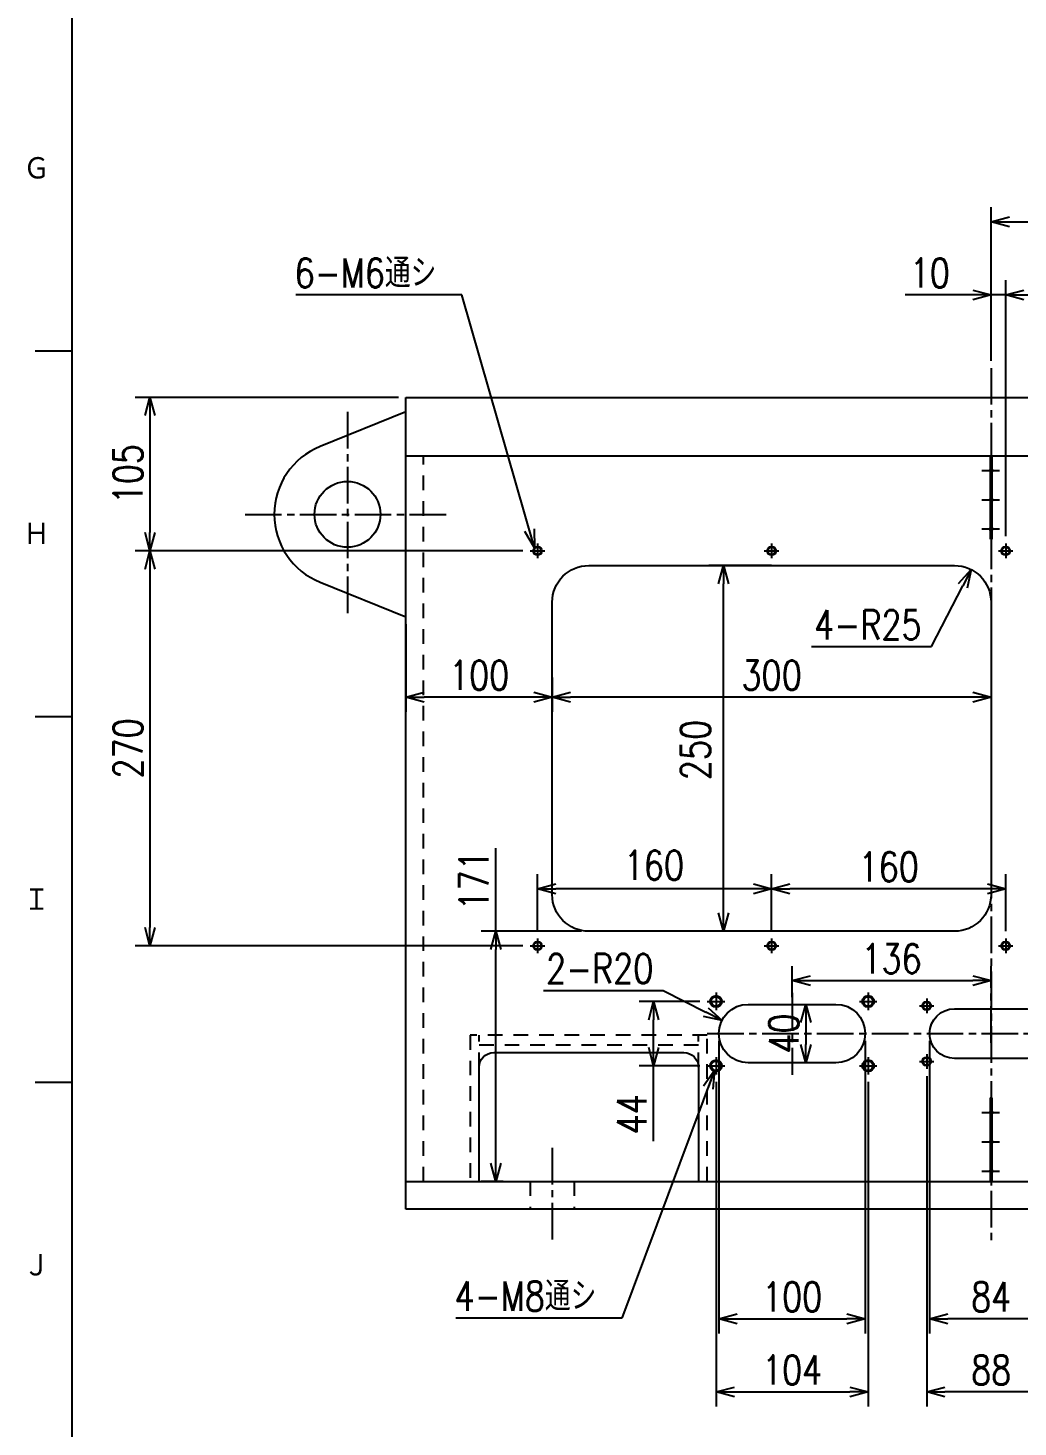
# Model space of a CAD drawing. Extents: x 0 to 4205, y 0 to 5940.
# Drawn here: x 95 to 772, y 499 to 1456 of the extents above; entities that cross this region are included whole.
import ezdxf
from ezdxf.enums import TextEntityAlignment as Align

# ---------------------------------------------------------------- set-up
doc = ezdxf.new("R2010")
doc.units = 0
doc.header["$LTSCALE"] = 5
doc.linetypes.add('GEN3A', pattern=[3.5, 2, -1.5])
doc.linetypes.add('GEN7A', pattern=[7.5, 5, -0.75, 1, -0.75])
doc.layers.get('0').update_dxf_attribs({"linetype": 'CONTINUOUS'})
doc.layers.get('DEFPOINTS').update_dxf_attribs({"linetype": 'CONTINUOUS'})
for name, color, linetype in [('2', 5, 'CONTINUOUS'), ('3A', 6, 'GEN3A'), ('4', 3, 'CONTINUOUS'), ('5', 3, 'CONTINUOUS'), ('7A', 4, 'GEN7A'), ('RAHM2', 1, 'CONTINUOUS')]:
    doc.layers.add(name, color=color, linetype=linetype)
doc.styles.add('DIMENSION', font='monotxt.shx', dxfattribs={"bigfont": 'bigfont.shx'})
doc.styles.get("Standard").update_dxf_attribs({"font": 'romans.shx', "width": 0.8, "bigfont": 'extfont.shx'})
doc.dimstyles.new('GEN-ISO', dxfattribs={"dimscale": 5, "dimtxt": 4, "dimasz": 2.5, "dimexe": 2, "dimexo": 1, "dimgap": 1, "dimtad": 3, "dimdec": 3, "dimrnd": 0.001, "dimdsep": 46, "dimtxsty": 'Standard', "dimblk": 'OPEN30', "dimcen": 0, "dimclrt": 52, "dimadec": 0, "dimazin": 0, "dimtp": 0.1, "dimtm": 0.1, "dimtfac": 0.6, "dimtdec": 3, "dimtmove": 2, "dimatfit": 3, "dimldrblk": 'OPEN30', "dimfxl": 1, "dimarcsym": 0})
doc.dimstyles.new('GEN-ISO$4', dxfattribs={"dimscale": 5, "dimtxt": 4, "dimasz": 2.5, "dimexe": 2, "dimexo": 1, "dimgap": 1, "dimtad": 1, "dimtoh": 1, "dimdec": 3, "dimrnd": 0.001, "dimdsep": 46, "dimtxsty": 'Standard', "dimblk": 'OPEN30', "dimcen": 0, "dimclrt": 52, "dimadec": 0, "dimazin": 0, "dimtp": 0.1, "dimtm": 0.1, "dimtfac": 0.6, "dimtdec": 3, "dimtofl": 0, "dimtmove": 0, "dimatfit": 2, "dimldrblk": 'OPEN30', "dimfxl": 1, "dimarcsym": 0})

# ---------------------------------------------------------------- blocks, each defined once
blk = doc.blocks.new('1A1ﾌﾞﾋﾝ')
at = {"layer": 'RAHM2', "color": 5, "linetype": 'Continuous'}
for p, q in [((25, 579), (25, 15)), ((20, 247), (25, 247)), ((20, 197), (25, 197)), ((20, 147), (25, 147))]:
    blk.add_line(p, q, dxfattribs=at)
for s, p in [('Ｇ', (18.36, 270.24)), ('Ｈ', (18.36, 220.24)), ('Ｉ', (18.36, 170.24)), ('Ｊ', (18.36, 120.24))]:
    blk.add_text(s, height=3.31, dxfattribs=at).set_placement(p)
at = {"layer": 'RAHM2', "color": 5, "linetype": 'Continuous', "width": 0.7}
for tag, p in [('HEADER3', (35, 566.01)), ('HEADER4', (54.75, 566)), ('HEADER15', (74.49, 566)), ('HEADER16', (94.43, 566))]:
    blk.add_attdef(tag, text='', height=6, dxfattribs=at).set_placement(p, align=Align.MIDDLE)
at = {"layer": 'RAHM2', "color": 7, "linetype": 'Continuous'}
blk.add_attdef('HEADER5', text='', height=2.5, dxfattribs=at).set_placement((63.69, 559.1), align=Align.BOTTOM_RIGHT)
for tag, height, width, p in [('HEADER25', 3.2, 0.63, (46.91, 45.38)), ('HEADER23', 3.33, 0.8, (71.4, 45.2)), ('HEADER24', 3.5, 0.8, (92.57, 45.22)), ('HEADER1', 5, 0.9, (775.12, 45.15)), ('HEADER7', 5, 0.8, (590.38, 40.8)), ('GEN-TITLE-SCA', 4, 0.85, (677.79, 40.85)), ('HEADER22', 3.2, 0.63, (46.91, 38.38)), ('HEADER20', 3.33, 0.8, (71.4, 38.2)), ('HEADER21', 3.5, 0.8, (92.57, 38.22)), ('HEADER2', 6, 0.9, (774.89, 36.68)), ('HEADER19', 3.2, 0.63, (46.91, 31.38)), ('HEADER17', 3.33, 0.8, (71.4, 31.2)), ('HEADER18', 3.5, 0.8, (92.57, 31.22)), ('HEADER11', 3.2, 0.63, (46.91, 24.38)), ('HEADER9', 3.33, 0.8, (71.4, 24.2)), ('HEADER10', 3.5, 0.8, (92.57, 24.22)), ('HEADER14', 3.31, 0.8, (542.54, 17.82))]:
    blk.add_attdef(tag, text='', height=height, dxfattribs=dict(at, width=width)).set_placement(p, align=Align.MIDDLE)
at = {"layer": 'RAHM2', "color": 7, "linetype": 'Continuous', "width": 0.8}
blk.add_attdef('GEN-TITLE-DAT', text='', height=3.5, dxfattribs=at).set_placement((691.35, 39.1), align=Align.BOTTOM_LEFT)
at = {"layer": 'RAHM2', "color": 5, "linetype": 'Continuous'}
blk.add_attdef('HEADER6', text='', height=5.8, dxfattribs=at).set_placement((623.09, 17.9), align=Align.BOTTOM_RIGHT)
at = {"layer": 'RAHM2', "color": 5, "linetype": 'Continuous', "style": 'DIMENSION', "width": 1.2}
for tag, p in [('HEADER13', (629.56, 16.75)), ('HEADER12', (663.26, 16.72)), ('GEN-TITLE-DWG', (732.79, 16.74))]:
    blk.add_attdef(tag, text='', height=7.02, dxfattribs=at).set_placement(p, align=Align.BOTTOM_LEFT)
at = {"layer": 'RAHM2', "color": 5, "linetype": 'Continuous', "style": 'DIMENSION'}
blk.add_attdef('HEADER8', text='', height=7.02, dxfattribs=at).set_placement((824.55, 16.71), align=Align.BOTTOM_RIGHT)
blk = doc.blocks.new('_Open30')
at = {"color": 0, "linetype": 'ByBlock', "lineweight": -2}
for p, q in [((-1, 0.268), (0, 0)), ((0, 0), (-1, -0.268)), ((0, 0), (-1, 0))]:
    blk.add_line(p, q, dxfattribs=at)
blk = doc.blocks.new('*D34')
at = {"layer": '5', "color": 0, "lineweight": -2, "transparency": 16777216}
for p, q in [((348.43, 1203.15), (168.43, 1203.15)), ((178.43, 1190.65), (178.43, 1110.65)), ((433.43, 1098.15), (168.43, 1098.15))]:
    blk.add_line(p, q, dxfattribs=at)
at = {"layer": 'DEFPOINTS', "color": 0, "transparency": 16777216}
for p in [(353.43, 1203.15), (178.43, 1098.15), (438.43, 1098.15)]:
    blk.add_point(p, dxfattribs=at)
at = {"layer": '5', "color": 0, "lineweight": -2, "transparency": 16777216, "xscale": 12.5, "yscale": 12.5, "zscale": 12.5}
for p, rotation in [((178.43, 1203.15), 90), ((178.43, 1098.15), 270)]:
    blk.add_blockref('_Open30', p, dxfattribs=dict(at, rotation=rotation))
at = {"layer": '5', "color": 52, "transparency": 16777216, "insert": (163.43, 1150.65), "char_height": 20, "attachment_point": 5, "rotation": 90}
blk.add_mtext('105', dxfattribs=at)
blk = doc.blocks.new('*D35')
at = {"layer": '5', "color": 0, "lineweight": -2, "transparency": 16777216}
for p, q in [((178.43, 1085.65), (178.43, 840.65)), ((433.43, 828.15), (168.43, 828.15))]:
    blk.add_line(p, q, dxfattribs=at)
at = {"layer": 'DEFPOINTS', "color": 0, "transparency": 16777216}
for p in [(438.43, 1098.15), (178.43, 828.15), (438.43, 828.15)]:
    blk.add_point(p, dxfattribs=at)
at = {"layer": '5', "color": 0, "lineweight": -2, "transparency": 16777216, "xscale": 12.5, "yscale": 12.5, "zscale": 12.5}
for p, rotation in [((178.43, 1098.15), 90), ((178.43, 828.15), 270)]:
    blk.add_blockref('_Open30', p, dxfattribs=dict(at, rotation=rotation))
at = {"layer": '5', "color": 52, "transparency": 16777216, "insert": (163.43, 963.15), "char_height": 20, "attachment_point": 5, "rotation": 90}
blk.add_mtext('270', dxfattribs=at)
blk = doc.blocks.new('*D36')
at = {"layer": '5', "color": 0, "lineweight": -2, "transparency": 16777216}
for p, q in [((414.84, 838.15), (414.84, 894.94)), ((473.43, 838.15), (404.84, 838.15)), ((414.84, 679.65), (414.84, 825.65)), ((419.84, 667.15), (404.84, 667.15))]:
    blk.add_line(p, q, dxfattribs=at)
at = {"layer": 'DEFPOINTS', "color": 0, "transparency": 16777216}
for p in [(414.84, 838.15), (478.43, 838.15), (424.84, 667.15)]:
    blk.add_point(p, dxfattribs=at)
at = {"layer": '5', "color": 0, "lineweight": -2, "transparency": 16777216, "xscale": 12.5, "yscale": 12.5, "zscale": 12.5}
for p, rotation in [((414.84, 838.15), 90), ((414.84, 667.15), 270)]:
    blk.add_blockref('_Open30', p, dxfattribs=dict(at, rotation=rotation))
at = {"layer": '5', "color": 52, "transparency": 16777216, "insert": (399.84, 872.79), "char_height": 20, "attachment_point": 5, "rotation": 90}
blk.add_mtext('171', dxfattribs=at)
blk = doc.blocks.new('*D37')
at = {"layer": '5', "color": 0, "lineweight": -2, "transparency": 16777216}
for p, q in [((603.43, 1088.15), (560.53, 1088.15)), ((570.53, 850.65), (570.53, 1075.65))]:
    blk.add_line(p, q, dxfattribs=at)
at = {"layer": 'DEFPOINTS', "color": 0, "transparency": 16777216}
for p in [(570.53, 1088.15), (608.43, 1088.15), (728.43, 838.15)]:
    blk.add_point(p, dxfattribs=at)
at = {"layer": '5', "color": 0, "lineweight": -2, "transparency": 16777216, "xscale": 12.5, "yscale": 12.5, "zscale": 12.5}
for p, rotation in [((570.53, 1088.15), 90), ((570.53, 838.15), 270)]:
    blk.add_blockref('_Open30', p, dxfattribs=dict(at, rotation=rotation))
at = {"layer": '5', "color": 52, "transparency": 16777216, "insert": (551.41, 962.06), "char_height": 20, "attachment_point": 5, "rotation": 90}
blk.add_mtext('250', dxfattribs=at)
blk = doc.blocks.new('*D38')
at = {"layer": '5', "color": 0, "lineweight": -2, "transparency": 16777216}
for p, q in [((453.43, 1011.66), (453.43, 988.15)), ((753.43, 1011.66), (753.43, 988.15)), ((740.93, 998.15), (465.93, 998.15))]:
    blk.add_line(p, q, dxfattribs=at)
at = {"layer": 'DEFPOINTS', "color": 0, "transparency": 16777216}
for p in [(453.43, 1016.66), (753.43, 1016.66), (453.43, 998.15)]:
    blk.add_point(p, dxfattribs=at)
at = {"layer": '5', "color": 0, "lineweight": -2, "transparency": 16777216, "xscale": 12.5, "yscale": 12.5, "zscale": 12.5, "rotation": 180}
blk.add_blockref('_Open30', (453.43, 998.15), dxfattribs=at)
at = {"layer": '5', "color": 0, "lineweight": -2, "transparency": 16777216, "xscale": 12.5, "yscale": 12.5, "zscale": 12.5}
blk.add_blockref('_Open30', (753.43, 998.15), dxfattribs=at)
at = {"layer": '5', "color": 52, "transparency": 16777216, "insert": (603.43, 1013.15), "char_height": 20, "attachment_point": 5}
blk.add_mtext('300', dxfattribs=at)
blk = doc.blocks.new('*D39')
at = {"layer": '5', "color": 0, "lineweight": -2, "transparency": 16777216}
for p, q in [((353.43, 1048.15), (353.43, 988.15)), ((440.93, 998.15), (365.93, 998.15))]:
    blk.add_line(p, q, dxfattribs=at)
at = {"layer": 'DEFPOINTS', "color": 0, "transparency": 16777216}
for p in [(453.43, 1063.15), (353.43, 1053.15), (353.43, 998.15)]:
    blk.add_point(p, dxfattribs=at)
at = {"layer": '5', "color": 0, "lineweight": -2, "transparency": 16777216, "xscale": 12.5, "yscale": 12.5, "zscale": 12.5, "rotation": 180}
blk.add_blockref('_Open30', (353.43, 998.15), dxfattribs=at)
at = {"layer": '5', "color": 0, "lineweight": -2, "transparency": 16777216, "xscale": 12.5, "yscale": 12.5, "zscale": 12.5}
blk.add_blockref('_Open30', (453.43, 998.15), dxfattribs=at)
at = {"layer": '5', "color": 52, "transparency": 16777216, "insert": (403.43, 1013.15), "char_height": 20, "attachment_point": 5}
blk.add_mtext('100', dxfattribs=at)
blk = doc.blocks.new('*D55')
at = {"layer": '5', "color": 0, "lineweight": -2, "transparency": 16777216}
for p, q in [((603.43, 838.15), (603.43, 877.16)), ((763.43, 838.15), (763.43, 877.16)), ((750.93, 867.16), (615.93, 867.16))]:
    blk.add_line(p, q, dxfattribs=at)
at = {"layer": 'DEFPOINTS', "color": 0, "transparency": 16777216}
for p in [(603.43, 867.16), (603.43, 833.15), (763.43, 833.15)]:
    blk.add_point(p, dxfattribs=at)
at = {"layer": '5', "color": 0, "lineweight": -2, "transparency": 16777216, "xscale": 12.5, "yscale": 12.5, "zscale": 12.5, "rotation": 180}
blk.add_blockref('_Open30', (603.43, 867.16), dxfattribs=at)
at = {"layer": '5', "color": 0, "lineweight": -2, "transparency": 16777216, "xscale": 12.5, "yscale": 12.5, "zscale": 12.5}
blk.add_blockref('_Open30', (763.43, 867.16), dxfattribs=at)
at = {"layer": '5', "color": 52, "transparency": 16777216, "insert": (683.43, 882.16), "char_height": 20, "attachment_point": 5}
blk.add_mtext('160', dxfattribs=at)
blk = doc.blocks.new('*D56')
at = {"layer": '5', "color": 0, "lineweight": -2, "transparency": 16777216}
for p, q in [((443.43, 838.15), (443.43, 877.16)), ((590.93, 867.16), (455.93, 867.16))]:
    blk.add_line(p, q, dxfattribs=at)
at = {"layer": 'DEFPOINTS', "color": 0, "transparency": 16777216}
for p in [(443.43, 867.16), (443.43, 833.15), (603.43, 833.15)]:
    blk.add_point(p, dxfattribs=at)
at = {"layer": '5', "color": 0, "lineweight": -2, "transparency": 16777216, "xscale": 12.5, "yscale": 12.5, "zscale": 12.5, "rotation": 180}
blk.add_blockref('_Open30', (443.43, 867.16), dxfattribs=at)
at = {"layer": '5', "color": 0, "lineweight": -2, "transparency": 16777216, "xscale": 12.5, "yscale": 12.5, "zscale": 12.5}
blk.add_blockref('_Open30', (603.43, 867.16), dxfattribs=at)
at = {"layer": '5', "color": 52, "transparency": 16777216, "insert": (522.98, 883.24), "char_height": 20, "attachment_point": 5}
blk.add_mtext('160', dxfattribs=at)
blk = doc.blocks.new('*D57')
at = {"layer": '5', "color": 0, "lineweight": -2, "transparency": 16777216}
for p, q in [((554.43, 790.15), (512.77, 790.15)), ((522.77, 758.65), (522.77, 777.65)), ((554.43, 746.15), (512.77, 746.15)), ((522.77, 694.63), (522.77, 746.15))]:
    blk.add_line(p, q, dxfattribs=at)
at = {"layer": 'DEFPOINTS', "color": 0, "transparency": 16777216}
for p in [(522.77, 790.15), (559.43, 790.15), (559.43, 746.15)]:
    blk.add_point(p, dxfattribs=at)
at = {"layer": '5', "color": 0, "lineweight": -2, "transparency": 16777216, "xscale": 12.5, "yscale": 12.5, "zscale": 12.5}
for p, rotation in [((522.77, 790.15), 90), ((522.77, 746.15), 270)]:
    blk.add_blockref('_Open30', p, dxfattribs=dict(at, rotation=rotation))
at = {"layer": '5', "color": 52, "transparency": 16777216, "insert": (507.77, 712.97), "char_height": 20, "attachment_point": 5, "rotation": 90}
blk.add_mtext('44', dxfattribs=at)
blk = doc.blocks.new('*D58')
at = {"layer": '5', "color": 0, "lineweight": -2, "transparency": 16777216}
for p, q in [((567.43, 763.15), (567.43, 563.15)), ((667.43, 763.15), (667.43, 563.15)), ((579.93, 573.15), (654.93, 573.15))]:
    blk.add_line(p, q, dxfattribs=at)
at = {"layer": 'DEFPOINTS', "color": 0, "transparency": 16777216}
for p in [(567.43, 768.15), (667.43, 768.15), (667.43, 573.15)]:
    blk.add_point(p, dxfattribs=at)
at = {"layer": '5', "color": 0, "lineweight": -2, "transparency": 16777216, "xscale": 12.5, "yscale": 12.5, "zscale": 12.5, "rotation": 180}
blk.add_blockref('_Open30', (567.43, 573.15), dxfattribs=at)
at = {"layer": '5', "color": 0, "lineweight": -2, "transparency": 16777216, "xscale": 12.5, "yscale": 12.5, "zscale": 12.5}
blk.add_blockref('_Open30', (667.43, 573.15), dxfattribs=at)
at = {"layer": '5', "color": 52, "transparency": 16777216, "insert": (617.43, 588.15), "char_height": 20, "attachment_point": 5}
blk.add_mtext('100', dxfattribs=at)
blk = doc.blocks.new('*D59')
at = {"layer": '5', "color": 0, "lineweight": -2, "transparency": 16777216}
for p, q in [((565.43, 735.15), (565.43, 513.15)), ((669.43, 735.15), (669.43, 513.15)), ((577.93, 523.15), (656.93, 523.15))]:
    blk.add_line(p, q, dxfattribs=at)
at = {"layer": 'DEFPOINTS', "color": 0, "transparency": 16777216}
for p in [(565.43, 740.15), (669.43, 740.15), (669.43, 523.15)]:
    blk.add_point(p, dxfattribs=at)
at = {"layer": '5', "color": 0, "lineweight": -2, "transparency": 16777216, "xscale": 12.5, "yscale": 12.5, "zscale": 12.5, "rotation": 180}
blk.add_blockref('_Open30', (565.43, 523.15), dxfattribs=at)
at = {"layer": '5', "color": 0, "lineweight": -2, "transparency": 16777216, "xscale": 12.5, "yscale": 12.5, "zscale": 12.5}
blk.add_blockref('_Open30', (669.43, 523.15), dxfattribs=at)
at = {"layer": '5', "color": 52, "transparency": 16777216, "insert": (617.43, 538.15), "char_height": 20, "attachment_point": 5}
blk.add_mtext('104', dxfattribs=at)
blk = doc.blocks.new('*D60')
at = {"layer": '5', "color": 0, "lineweight": -2, "transparency": 16777216}
for p, q in [((617.43, 793.15), (617.43, 814.35)), ((753.43, 809.35), (753.43, 814.35)), ((629.93, 804.35), (740.93, 804.35))]:
    blk.add_line(p, q, dxfattribs=at)
at = {"layer": 'DEFPOINTS', "color": 0, "transparency": 16777216}
for p in [(753.43, 804.35), (753.43, 804.35), (617.43, 788.15)]:
    blk.add_point(p, dxfattribs=at)
at = {"layer": '5', "color": 0, "lineweight": -2, "transparency": 16777216, "xscale": 12.5, "yscale": 12.5, "zscale": 12.5, "rotation": 180}
blk.add_blockref('_Open30', (617.43, 804.35), dxfattribs=at)
at = {"layer": '5', "color": 0, "lineweight": -2, "transparency": 16777216, "xscale": 12.5, "yscale": 12.5, "zscale": 12.5}
blk.add_blockref('_Open30', (753.43, 804.35), dxfattribs=at)
at = {"layer": '5', "color": 52, "transparency": 16777216, "insert": (685.43, 819.35), "char_height": 20, "attachment_point": 5}
blk.add_mtext('136', dxfattribs=at)
blk = doc.blocks.new('*D63')
at = {"layer": '5', "color": 0, "lineweight": -2, "transparency": 16777216}
for p, q in [((447.4, 797.6), (529.35, 797.6)), ((529.35, 797.6), (558.44, 782.85))]:
    blk.add_line(p, q, dxfattribs=at)
at = {"layer": 'DEFPOINTS', "color": 0, "transparency": 16777216}
for p in [(569.59, 777.2), (587.43, 768.15)]:
    blk.add_point(p, dxfattribs=at)
at = {"layer": '5', "color": 0, "lineweight": -2, "transparency": 16777216, "xscale": 12.5, "yscale": 12.5, "zscale": 12.5, "rotation": 333.1098930609389}
blk.add_blockref('_Open30', (569.59, 777.2), dxfattribs=at)
at = {"layer": '5', "color": 52, "transparency": 16777216, "insert": (485.88, 812.6), "char_height": 20, "attachment_point": 5}
blk.add_mtext('2-R20', dxfattribs=at)
blk = doc.blocks.new('*D77')
at = {"layer": '5', "color": 0, "lineweight": -2, "transparency": 16777216}
for p, q in [((753.43, 1228.15), (753.43, 1283.15)), ((763.43, 1108.15), (763.43, 1283.15)), ((740.93, 1273.15), (694.81, 1273.15)), ((763.43, 1273.15), (753.43, 1273.15)), ((775.93, 1273.15), (788.43, 1273.15))]:
    blk.add_line(p, q, dxfattribs=at)
at = {"layer": 'DEFPOINTS', "color": 0, "transparency": 16777216}
for p in [(753.43, 1273.15), (753.43, 1223.15), (763.43, 1103.15)]:
    blk.add_point(p, dxfattribs=at)
at = {"layer": '5', "color": 0, "lineweight": -2, "transparency": 16777216, "xscale": 12.5, "yscale": 12.5, "zscale": 12.5}
blk.add_blockref('_Open30', (753.43, 1273.15), dxfattribs=at)
at = {"layer": '5', "color": 0, "lineweight": -2, "transparency": 16777216, "xscale": 12.5, "yscale": 12.5, "zscale": 12.5, "rotation": 180}
blk.add_blockref('_Open30', (763.43, 1273.15), dxfattribs=at)
at = {"layer": '5', "color": 52, "transparency": 16777216, "insert": (711.62, 1288.15), "char_height": 20, "attachment_point": 5}
blk.add_mtext('10', dxfattribs=at)
blk = doc.blocks.new('*D79')
at = {"layer": '5', "color": 0, "lineweight": -2, "transparency": 16777216}
for p, q in [((753.43, 1228.15), (753.43, 1333.15)), ((860.93, 913.15), (860.93, 1333.15)), ((765.93, 1323.15), (848.43, 1323.15))]:
    blk.add_line(p, q, dxfattribs=at)
at = {"layer": 'DEFPOINTS', "color": 0, "transparency": 16777216}
for p in [(860.93, 1323.15), (753.43, 1223.15), (860.93, 908.15)]:
    blk.add_point(p, dxfattribs=at)
at = {"layer": '5', "color": 0, "lineweight": -2, "transparency": 16777216, "xscale": 12.5, "yscale": 12.5, "zscale": 12.5, "rotation": 180}
blk.add_blockref('_Open30', (753.43, 1323.15), dxfattribs=at)
at = {"layer": '5', "color": 0, "lineweight": -2, "transparency": 16777216, "xscale": 12.5, "yscale": 12.5, "zscale": 12.5}
blk.add_blockref('_Open30', (860.93, 1323.15), dxfattribs=at)
at = {"layer": '5', "color": 52, "transparency": 16777216, "insert": (807.18, 1338.15), "char_height": 20, "attachment_point": 5}
blk.add_mtext('107.5', dxfattribs=at)
blk = doc.blocks.new('*D162')
at = {"layer": '5', "color": 0, "lineweight": -2, "transparency": 16777216}
for p, q in [((711.43, 763.15), (711.43, 563.15)), ((795.43, 763.15), (795.43, 563.15)), ((782.93, 573.15), (723.93, 573.15))]:
    blk.add_line(p, q, dxfattribs=at)
at = {"layer": 'DEFPOINTS', "color": 0, "transparency": 16777216}
for p in [(711.43, 768.15), (795.43, 768.15), (711.43, 573.15)]:
    blk.add_point(p, dxfattribs=at)
at = {"layer": '5', "color": 0, "lineweight": -2, "transparency": 16777216, "xscale": 12.5, "yscale": 12.5, "zscale": 12.5, "rotation": 180}
blk.add_blockref('_Open30', (711.43, 573.15), dxfattribs=at)
at = {"layer": '5', "color": 0, "lineweight": -2, "transparency": 16777216, "xscale": 12.5, "yscale": 12.5, "zscale": 12.5}
blk.add_blockref('_Open30', (795.43, 573.15), dxfattribs=at)
at = {"layer": '5', "color": 52, "transparency": 16777216, "insert": (753.43, 588.15), "char_height": 20, "attachment_point": 5}
blk.add_mtext('84', dxfattribs=at)
blk = doc.blocks.new('*D163')
at = {"layer": '5', "color": 0, "lineweight": -2, "transparency": 16777216}
for p, q in [((709.43, 739.15), (709.43, 513.15)), ((797.43, 739.15), (797.43, 513.15)), ((784.93, 523.15), (721.93, 523.15))]:
    blk.add_line(p, q, dxfattribs=at)
at = {"layer": 'DEFPOINTS', "color": 0, "transparency": 16777216}
for p in [(709.43, 744.15), (797.43, 744.15), (709.43, 523.15)]:
    blk.add_point(p, dxfattribs=at)
at = {"layer": '5', "color": 0, "lineweight": -2, "transparency": 16777216, "xscale": 12.5, "yscale": 12.5, "zscale": 12.5, "rotation": 180}
blk.add_blockref('_Open30', (709.43, 523.15), dxfattribs=at)
at = {"layer": '5', "color": 0, "lineweight": -2, "transparency": 16777216, "xscale": 12.5, "yscale": 12.5, "zscale": 12.5}
blk.add_blockref('_Open30', (797.43, 523.15), dxfattribs=at)
at = {"layer": '5', "color": 52, "transparency": 16777216, "insert": (753.43, 538.15), "char_height": 20, "attachment_point": 5}
blk.add_mtext('88', dxfattribs=at)
blk = doc.blocks.new('*D164')
at = {"layer": '5', "color": 0, "lineweight": -2, "transparency": 16777216}
for p, q in [((631.78, 788.15), (636.78, 788.15)), ((626.78, 775.65), (626.78, 760.65)), ((621.78, 748.15), (616.78, 748.15))]:
    blk.add_line(p, q, dxfattribs=at)
at = {"layer": 'DEFPOINTS', "color": 0, "transparency": 16777216}
for p in [(626.78, 788.15), (626.78, 748.15), (626.78, 748.15)]:
    blk.add_point(p, dxfattribs=at)
at = {"layer": '5', "color": 0, "lineweight": -2, "transparency": 16777216, "xscale": 12.5, "yscale": 12.5, "zscale": 12.5}
for p, rotation in [((626.78, 788.15), 90), ((626.78, 748.15), 270)]:
    blk.add_blockref('_Open30', p, dxfattribs=dict(at, rotation=rotation))
at = {"layer": '5', "color": 52, "transparency": 16777216, "insert": (611.78, 768.15), "char_height": 20, "attachment_point": 5, "rotation": 90}
blk.add_mtext('40', dxfattribs=at)
blk = doc.blocks.new('*D170')
at = {"layer": '5', "color": 0, "lineweight": -2, "transparency": 16777216}
for p, q in [((712.7, 1032.7), (734.16, 1074.26)), ((630.74, 1032.7), (712.7, 1032.7))]:
    blk.add_line(p, q, dxfattribs=at)
at = {"layer": 'DEFPOINTS', "color": 0, "transparency": 16777216}
for p in [(739.9, 1085.36), (728.43, 1063.15)]:
    blk.add_point(p, dxfattribs=at)
at = {"layer": '5', "color": 0, "lineweight": -2, "transparency": 16777216, "xscale": 12.5, "yscale": 12.5, "zscale": 12.5, "rotation": 62.67932474409901}
blk.add_blockref('_Open30', (739.9, 1085.36), dxfattribs=at)
at = {"layer": '5', "color": 52, "transparency": 16777216, "insert": (669.22, 1047.7), "char_height": 20, "attachment_point": 5}
blk.add_mtext('4-R25', dxfattribs=at)

msp = doc.modelspace()

# ---------------------------------------------------------------- hatches: boundary and pattern name
at = {"layer": '2'}
h = msp.add_hatch(color=256, dxfattribs=at)
h.dxf.hatch_style = 1
h.paths.add_polyline_path([(753.4254, 1163.1495), (752.9254, 1163.1495), (752.9254, 1153.1495), (753.4254, 1153.1495)])
h.paths.add_polyline_path([(753.9254, 1163.1495), (753.4254, 1163.1495), (753.4254, 1153.1495), (753.9254, 1153.1495)])
h.paths.add_polyline_path([(753.9254, 1153.1495), (753.4254, 1153.1495), (753.4254, 1133.1495), (753.9254, 1133.1495)])
h.paths.add_polyline_path([(753.4254, 1153.1495), (752.9254, 1153.1495), (752.9254, 1133.1495), (753.4254, 1133.1495)])
h.paths.add_polyline_path([(753.9254, 1133.1495), (753.4254, 1133.1495), (753.4254, 1113.1495), (753.9254, 1113.1495)])
h.paths.add_polyline_path([(753.4254, 1133.1495), (752.9254, 1133.1495), (752.9254, 1113.1495), (753.4254, 1113.1495)])
h.paths.add_polyline_path([(753.9254, 1113.1495), (753.4254, 1113.1495), (753.4254, 1106.1495), (753.9254, 1106.1495)])
h.paths.add_polyline_path([(753.4254, 1113.1495), (752.9254, 1113.1495), (752.9254, 1106.1495), (753.4254, 1106.1495)])
h = msp.add_hatch(color=256, dxfattribs=at)
h.dxf.hatch_style = 1
h.paths.add_polyline_path([(753.4254, 724.1495), (752.9254, 724.1495), (752.9254, 714.1495), (753.4254, 714.1495)])
h.paths.add_polyline_path([(753.9254, 724.1495), (753.4254, 724.1495), (753.4254, 714.1495), (753.9254, 714.1495)])
h.paths.add_polyline_path([(753.9254, 714.1495), (753.4254, 714.1495), (753.4254, 694.1495), (753.9254, 694.1495)])
h.paths.add_polyline_path([(753.4254, 714.1495), (752.9254, 714.1495), (752.9254, 694.1495), (753.4254, 694.1495)])
h.paths.add_polyline_path([(753.9254, 694.1495), (753.4254, 694.1495), (753.4254, 674.1495), (753.9254, 674.1495)])
h.paths.add_polyline_path([(753.4254, 694.1495), (752.9254, 694.1495), (752.9254, 674.1495), (753.4254, 674.1495)])
h.paths.add_polyline_path([(753.9254, 674.1495), (753.4254, 674.1495), (753.4254, 667.1495), (753.9254, 667.1495)])
h.paths.add_polyline_path([(753.4254, 674.1495), (752.9254, 674.1495), (752.9254, 667.1495), (753.4254, 667.1495)])

# ---------------------------------------------------------------- linework, layer by layer
for p, q in [((353.4254, 1203.1495), (1153.4254, 1203.1495)), ((353.4254, 648.1495), (353.4254, 1203.1495)), ((353.4254, 1163.1495), (1153.4254, 1163.1495)), ((752.9254, 1163.1495), (752.9254, 1106.1495)), ((752.9254, 1163.1495), (753.9254, 1163.1495)), ((753.9254, 1163.1495), (753.9254, 1106.1495)), ((752.9254, 724.1495), (752.9254, 667.1495)), ((752.9254, 724.1495), (753.9254, 724.1495)), ((753.9254, 724.1495), (753.9254, 667.1495)), ((353.4254, 667.1495), (1153.4254, 667.1495)), ((1153.4254, 648.1495), (353.4254, 648.1495))]:
    msp.add_line(p, q, dxfattribs=at)
for points in [[(353.4254, 1193.1495), (294.7547, 1169.5327, 0.67544468), (294.7547, 1076.7662), (353.4254, 1053.1495)], [(647.4254, 748.1495), (587.4254, 748.1495, -1), (587.4254, 788.1495), (647.4254, 788.1495, -1), (647.4254, 748.1495, 1)], [(778.4252, 751.1495), (728.4252, 751.1495, -1), (728.4252, 785.1495), (778.4252, 785.1495, -1), (778.4252, 751.1495, -76.01314762)], [(403.4254, 667.1495), (403.4254, 745.1495, -0.41421356), (413.4254, 755.1495), (543.4254, 755.1495, -0.41421356), (553.4254, 745.1495), (553.4254, 667.1495)]]:
    msp.add_lwpolyline(points, format="xyb", dxfattribs=at)
msp.add_lwpolyline([(728.4254, 838.1495), (478.4254, 838.1495, -0.41421356), (453.4254, 863.1495), (453.4254, 1063.1495, -0.41421356), (478.4254, 1088.1495), (728.4254, 1088.1495, -0.41421356), (753.4254, 1063.1495), (753.4254, 863.1495, -0.41421356)], format="xyb", close=True, dxfattribs=at)
for centre, radius in [((753.4254, 1153.1495), 1), ((313.4254, 1123.1495), 22.5), ((753.4254, 1133.1495), 1), ((753.4254, 1113.1495), 1), ((443.4254, 1098.1495), 2.5), ((603.4254, 1098.1495), 2.5), ((763.4254, 1098.1495), 2.5), ((443.4254, 828.1495), 2.5), ((603.4254, 828.1495), 2.5), ((763.4254, 828.1495), 2.5), ((565.4254, 790.1495), 3.25), ((669.4254, 790.1495), 3.25), ((709.4252, 787.1495), 2.5), ((565.4254, 746.1495), 3.25), ((669.4254, 746.1495), 3.25), ((709.4252, 749.1495), 2.5), ((753.4254, 714.1495), 1), ((753.4254, 694.1495), 1), ((753.4254, 674.1495), 1)]:
    msp.add_circle(centre, radius, dxfattribs=at)
at = {"layer": '3A'}
for p, q in [((365.4254, 667.1495), (365.4254, 1163.1495)), ((403.4254, 745.1495), (403.4254, 767.1495)), ((553.4254, 745.1495), (553.4254, 767.1495)), ((553.4254, 760.1495), (403.4254, 760.1495)), ((438.4254, 667.1495), (438.4254, 648.1495)), ((468.4254, 667.1495), (468.4254, 648.1495))]:
    msp.add_line(p, q, dxfattribs=at)
msp.add_lwpolyline([(559.4254, 667.1495), (559.4254, 767.1495), (397.4254, 767.1495), (397.4254, 667.1495)], dxfattribs=at)
at = {"layer": '4'}
for centre, radius in [((443.4254, 1098.1495), 3), ((603.4254, 1098.1495), 3), ((763.4254, 1098.1495), 3), ((443.4254, 828.1495), 3), ((603.4254, 828.1495), 3), ((763.4254, 828.1495), 3), ((565.4254, 790.1495), 4), ((669.4254, 790.1495), 4), ((709.4252, 787.1495), 3), ((565.4254, 746.1495), 4), ((669.4254, 746.1495), 4), ((709.4252, 749.1495), 3)]:
    msp.add_circle(centre, radius, dxfattribs=at)
at = {"layer": '7A'}
for p, q in [((753.4254, 1223.1495), (753.4254, 624.4318)), ((313.4254, 1193.1495), (313.4254, 1053.1495)), ((747.0327, 1153.1495), (759.2582, 1153.1495)), ((747.0327, 1133.1495), (759.2582, 1133.1495)), ((243.4254, 1123.1495), (383.4254, 1123.1495)), ((747.0327, 1113.1495), (759.2582, 1113.1495)), ((443.4254, 1103.1495), (443.4254, 1093.1495)), ((603.4254, 1103.1495), (603.4254, 1093.1495)), ((763.4254, 1103.1495), (763.4254, 1093.1495)), ((438.4254, 1098.1495), (448.4254, 1098.1495)), ((598.4254, 1098.1495), (608.4254, 1098.1495)), ((758.4254, 1098.1495), (768.4254, 1098.1495)), ((443.4254, 833.1495), (443.4254, 823.1495)), ((603.4254, 833.1495), (603.4254, 823.1495)), ((763.4254, 833.1495), (763.4254, 823.1495)), ((438.4254, 828.1495), (448.4254, 828.1495)), ((598.4254, 828.1495), (608.4254, 828.1495)), ((758.4254, 828.1495), (768.4254, 828.1495)), ((753.4252, 761.935), (753.4252, 810.6035)), ((565.4254, 796.1495), (565.4254, 784.1495)), ((617.4254, 796.0088), (617.4254, 740.068)), ((669.4254, 796.1495), (669.4254, 784.1495)), ((559.4254, 790.1495), (571.4254, 790.1495)), ((663.4254, 790.1495), (675.4254, 790.1495)), ((704.4252, 787.1495), (714.4252, 787.1495)), ((709.4252, 792.1495), (709.4252, 782.1495)), ((559.4254, 768.1495), (802.4252, 768.1495)), ((559.4254, 746.1495), (571.4254, 746.1495)), ((565.4254, 752.1495), (565.4254, 740.1495)), ((663.4254, 746.1495), (675.4254, 746.1495)), ((669.4254, 752.1495), (669.4254, 740.1495)), ((704.4252, 749.1495), (714.4252, 749.1495)), ((709.4252, 754.1495), (709.4252, 744.1495)), ((747.0327, 714.1495), (759.2582, 714.1495)), ((453.4254, 689.9757), (453.4254, 625.3871)), ((747.0327, 694.1495), (759.2582, 694.1495)), ((747.0327, 674.1495), (759.2582, 674.1495))]:
    msp.add_line(p, q, dxfattribs=at)

# ---------------------------------------------------------------- block references
at = {"layer": '2', "xscale": 5, "yscale": 5, "zscale": 5}
msp.add_blockref('1A1ﾌﾞﾋﾝ', (0, 0), dxfattribs=at)

# ---------------------------------------------------------------- texts
at = {"layer": '5', "color": 52, "char_height": 20, "attachment_point": 6}
for s, insert in [('6-M6通シ', (374.2451, 1288.1882)), ('4-M8通シ', (483.6192, 588.6921))]:
    msp.add_mtext(s, dxfattribs=dict(at, insert=insert))

# ---------------------------------------------------------------- dimensions: what is measured, and where the dimension line sits
at = {"layer": '5'}
for base, p1, p2, angle, override, picture, middle in [((860.9254, 1323.1495), (753.4254, 1223.1495), (860.9254, 908.1495), 180, {"dimtp": 0.05, "dimtm": 0.05, "dimtmove": 0}, '*D79', (807.1754, 1338.1495)), ((753.4254, 1273.1495), (763.4254, 1103.1495), (753.4254, 1223.1495), 180, {"dimtp": 0.05, "dimtm": 0.05, "dimtmove": 0}, '*D77', (711.6159, 1288.1495)), ((178.4254, 1098.1495), (353.4254, 1203.1495), (438.4254, 1098.1495), 270, {"dimtmove": 0}, '*D34', (163.4254, 1150.6495)), ((178.4254, 828.1495), (438.4254, 1098.1495), (438.4254, 828.1495), 270, {"dimse1": 1, "dimtmove": 1}, '*D35', (163.4254, 963.1495)), ((353.4254, 998.1495), (453.4254, 1063.1495), (353.4254, 1053.1495), 180, {"dimse1": 1, "dimtmove": 1}, '*D39', (403.4254, 1013.1495)), ((453.4254, 998.1495), (753.4254, 1016.6613), (453.4254, 1016.6613), 180, {"dimtmove": 0}, '*D38', (603.4254, 1013.1495)), ((603.4254, 867.1597), (763.4254, 833.1495), (603.4254, 833.1495), 180, {"dimtmove": 0}, '*D55', (683.4254, 882.1597)), ((753.4252, 804.3466), (617.4254, 788.1495), (753.4252, 804.3466), 180, {"dimtmove": 0}, '*D60', (685.4253, 819.3466)), ((626.7762, 748.1495), (626.7762, 788.1495), (626.7762, 748.1495), 90, {"dimtp": 0.027, "dimtm": 0, "dimtmove": 0}, '*D164', (611.7762, 768.1495)), ((667.4254, 573.1495), (567.4254, 768.1495), (667.4254, 768.1495), 180, {"dimtmove": 0}, '*D58', (617.4254, 588.1495)), ((711.4252, 573.1495), (795.4252, 768.1495), (711.4252, 768.1495), 180, {"dimtp": 0.027, "dimtm": 0, "dimtmove": 0}, '*D162', (753.4252, 588.1495)), ((669.4254, 523.1495), (565.4254, 740.1495), (669.4254, 740.1495), 180, {"dimtmove": 0}, '*D59', (617.4254, 538.1495)), ((709.4252, 523.1495), (797.4252, 744.1495), (709.4252, 744.1495), 180, {"dimtp": 0.027, "dimtm": 0, "dimtmove": 0}, '*D163', (753.4252, 538.1495))]:
    dim = msp.add_linear_dim(base=base, p1=p1, p2=p2, angle=angle, dimstyle='GEN-ISO', override=override, dxfattribs=at)
    dim.commit()
    dim.dimension.update_dxf_attribs({"geometry": picture, "text_midpoint": middle})
for base, p1, p2, angle, override, picture, middle in [((570.5313, 1088.1495), (728.4254, 838.1495), (608.4254, 1088.1495), 270, {"dimse1": 1}, '*D37', (551.4083, 962.061)), ((414.8417, 838.1495), (424.8417, 667.1495), (478.4254, 838.1495), 270, {"dimtmove": 0}, '*D36', (414.8417, 872.7923)), ((443.4254, 867.1597), (603.4254, 833.1495), (443.4254, 833.1495), 180, {"dimse1": 1}, '*D56', (522.977, 883.2399)), ((522.7742, 790.1495), (559.4254, 746.1495), (559.4254, 790.1495), 270, {"dimtmove": 1}, '*D57', (526.2965, 712.9651))]:
    dim = msp.add_linear_dim(base=base, p1=p1, p2=p2, angle=angle, dimstyle='GEN-ISO', override=override, dxfattribs=at)
    dim.commit()
    dim.dimension.update_dxf_attribs({"geometry": picture, "text_midpoint": middle, "dimtype": 160})
for center, mpoint, text, override, picture, middle in [((728.4254, 1063.1495), (739.8996, 1085.3608), '4-<>', {"dimtp": 0.027, "dimtm": 0, "dimtmove": 1}, '*D170', (712.697, 1032.7033)), ((587.4254, 768.1495), (569.5879, 777.1951), '2-<>', {"dimatfit": 3}, '*D63', (485.8773, 797.5984))]:
    dim = msp.add_radius_dim(center=center, mpoint=mpoint, text=text, dimstyle='GEN-ISO$4', override=override, dxfattribs=at)
    dim.commit()
    dim.dimension.update_dxf_attribs({"geometry": picture, "text_midpoint": middle, "dimtype": 164})

# ---------------------------------------------------------------- leaders
at = {"layer": '5', "annotation_type": 0, "has_hookline": 1, "hookline_direction": 1, "text_width": 96}
for points in [[(441.4042, 1100.3664), (391.7451, 1273.1882), (379.2451, 1273.1882)], [(564.3545, 743.081), (501.1192, 573.6921), (488.6192, 573.6921)]]:
    msp.add_leader(points, dimstyle='GEN-ISO', override={"dimpost": '(<>)', "dimtp": 0.027, "dimtm": 0}, dxfattribs=at)

doc.saveas('drawing.dxf')
